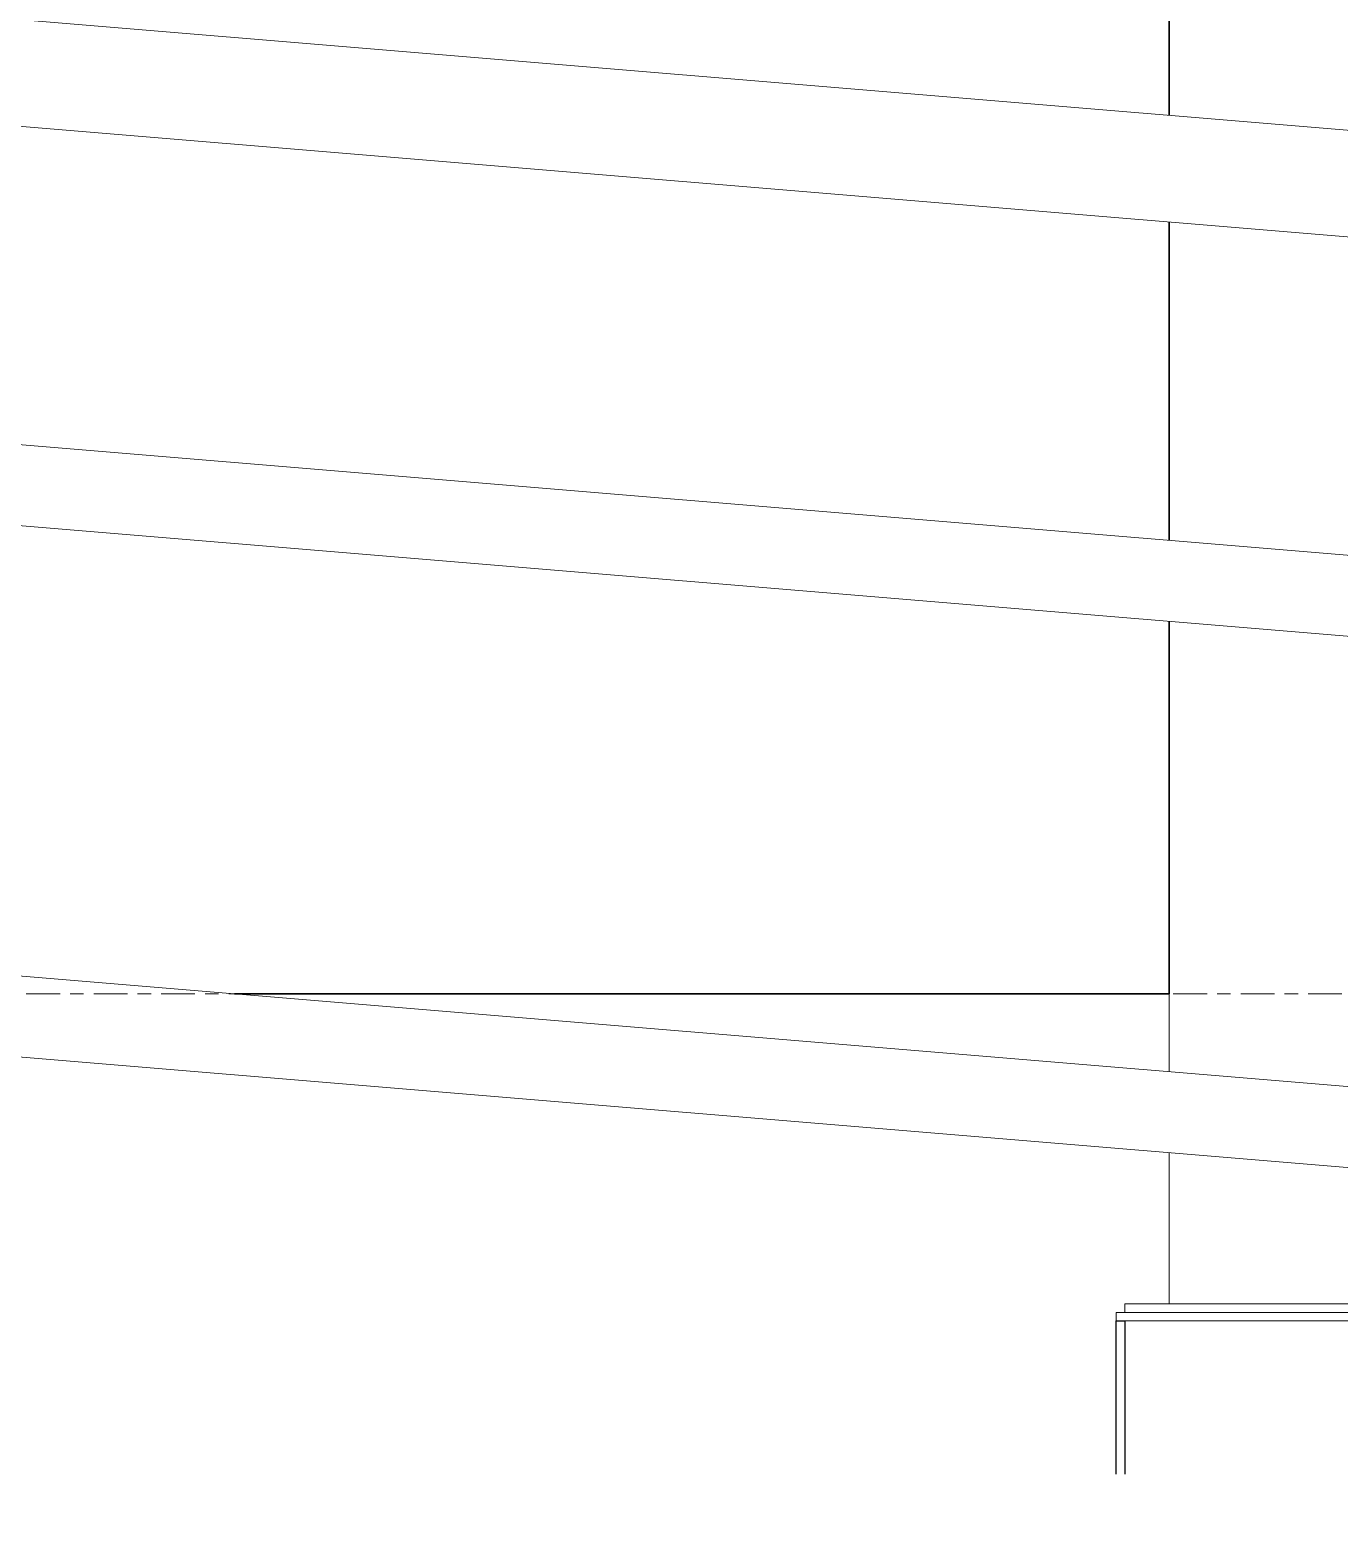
# Model space of a CAD drawing. Header units: millimetres. Extents: x -187664 to 435448, y -313239 to 299894.
# Drawn here: x 127127 to 127743, y -294141 to -293443 of the extents above; entities that cross this region are included whole.
import ezdxf

# ---------------------------------------------------------------- set-up
doc = ezdxf.new("R2010")
doc.units = ezdxf.units.MM
doc.linetypes.add('Centre', pattern=[31.75, 6.35, -4.7625, 15.875, -4.7625])
for name, color, linetype, lineweight in [('A-DOOR-E', 7, 'Continuous', 25), ('A-DOOR-HDLN', 7, 'Continuous', 9), ('A-FLOR-E', 7, 'Continuous', 35), ('A-FLOR-HRAL', 7, 'Continuous', 25), ('A-FLOR-LEVL', 7, 'Continuous', 35), ('A-GLAZ-CWMG', 7, 'Continuous', 35), ('I-WALL-E', 7, 'Continuous', 35), ('WALL-E', 7, 'Continuous', 35)]:
    doc.layers.add(name, color=color, linetype=linetype, lineweight=lineweight)

# ---------------------------------------------------------------- blocks, each defined once
blk = doc.blocks.new('Railing - Railing-14391909-2120-01 ENTRANCE 1 SECTION A')
at = {"layer": 'A-FLOR-HRAL', "color": 7, "lineweight": 9}
for p, q in [((-850627.35, 102350), (-856476.19, 102837.4)), ((-856477.77, 102799.4), (-850627.35, 102311.87)), ((-850627.35, 102100), (-856476.19, 102587.4)), ((-856477.77, 102549.4), (-850627.35, 102061.87))]:
    blk.add_line(p, q, dxfattribs=at)
blk = doc.blocks.new('Top Rail Type - Top Rail_Internal_-14391923-2120-01 ENTRANCE 1 SECTION A')
at = {"layer": 'A-FLOR-HRAL', "color": 7, "lineweight": 9}
for p, q in [((-850627.35, 102550), (-856476.19, 103037.4)), ((-856476.19, 103037.4), (-850627.35, 102550)), ((-856478.27, 102987.4), (-850627.35, 102499.83)), ((-856426.19, 102983.06), (-855429.42, 102900))]:
    blk.add_line(p, q, dxfattribs=at)
blk = doc.blocks.new('Rectangular Mullion - DPA_AR_flood protection post-V373-2120-01 ENTRANCE 1 SECTION A')
at = {"layer": 'A-GLAZ-CWMG', "color": 7}
for p, q in [((-855587.44, 103510), (-855587.44, 102963.34)), ((-855587.44, 103510), (-855587.44, 102963.34)), ((-855587.44, 102913.17), (-855587.44, 102763.34)), ((-855587.44, 102913.17), (-855587.44, 102763.34)), ((-855587.44, 102725.31), (-855587.44, 102550)), ((-855587.44, 102725.31), (-855587.44, 102550))]:
    blk.add_line(p, q, dxfattribs=at)
blk = doc.blocks.new('DPA-STOP LOG-SIDE-GLASS LIFT - SIDE POST-V377-2120-01 ENTRANCE 1 SECTION A')
at = {"layer": 'A-DOOR-E', "color": 7, "lineweight": 9}
for p, q in [((-855612.44, 102400), (-855462.44, 102400)), ((-855612.44, 102396), (-855612.44, 102400)), ((-855608.44, 102404), (-855466.44, 102404)), ((-855608.44, 102400), (-855608.44, 102404)), ((-855466.44, 102400), (-855608.44, 102400)), ((-855595.37, 102404), (-855581.51, 102404)), ((-855581.51, 102404), (-855595.37, 102404)), ((-855595.37, 102400), (-855581.51, 102400)), ((-855581.51, 102400), (-855595.37, 102400)), ((-855462.44, 102396), (-855612.44, 102396))]:
    blk.add_line(p, q, dxfattribs=at)
at = {"layer": 'A-DOOR-E', "color": 7}
for p, q in [((-855612.44, 102323.98), (-855612.44, 102396)), ((-855612.44, 102396), (-855608.44, 102396)), ((-855608.44, 102396), (-855608.44, 102323.98))]:
    blk.add_line(p, q, dxfattribs=at)
at = {"layer": 'A-DOOR-HDLN', "color": 7}
for p, q in [((-855587.44, 102963.34), (-855587.44, 103900)), ((-855587.44, 102963.34), (-855587.44, 103900)), ((-855587.44, 102963.34), (-855587.44, 103900)), ((-855587.44, 102963.34), (-855587.44, 103900)), ((-855587.44, 102763.34), (-855587.44, 102913.17)), ((-855587.44, 102763.34), (-855587.44, 102913.17)), ((-855587.44, 102763.34), (-855587.44, 102913.17)), ((-855587.44, 102763.34), (-855587.44, 102913.17)), ((-855587.44, 102550), (-855587.44, 102725.31)), ((-855587.44, 102550), (-855587.44, 102725.31)), ((-855587.44, 102513.34), (-855587.44, 102725.31)), ((-855587.44, 102513.34), (-855587.44, 102725.31)), ((-855587.44, 102404), (-855587.44, 102475.31)), ((-855587.44, 102404), (-855587.44, 102475.31)), ((-855587.44, 102404), (-855487.44, 102404)), ((-855562.44, 102404), (-855587.44, 102404)), ((-855487.44, 102404), (-855512.44, 102404))]:
    blk.add_line(p, q, dxfattribs=at)

msp = doc.modelspace()

# ---------------------------------------------------------------- linework, layer by layer
at = {"layer": 'A-FLOR-E', "color": 7}
for p, q in [((127222.909, -293896.753), (127662.816, -293896.753)), ((127662.816, -293896.753), (127222.909, -293896.753)), ((127282.88, -293896.753), (127253.066, -293896.753)), ((127253.066, -293896.753), (127282.88, -293896.753)), ((127662.816, -293896.753), (127282.88, -293896.753)), ((127282.88, -293896.753), (127662.816, -293896.753))]:
    msp.add_line(p, q, dxfattribs=at)
at = {"layer": 'A-FLOR-LEVL', "color": 7, "linetype": 'Centre', "lineweight": 9}
msp.add_line((80346.074, -293896.753), (142186.112, -293896.753), dxfattribs=at)
at = {"layer": 'I-WALL-E', "color": 7}
for p, q in [((127662.816, -293896.753), (127222.909, -293896.753)), ((127222.909, -293896.753), (127662.816, -293896.753)), ((127662.816, -293896.753), (127222.909, -293896.753)), ((127222.909, -293896.753), (127662.816, -293896.753))]:
    msp.add_line(p, q, dxfattribs=at)
at = {"layer": 'WALL-E', "color": 7}
for p, q in [((127222.909, -293896.753), (127662.816, -293896.753)), ((127222.909, -293896.753), (127282.909, -293896.753)), ((127222.909, -293896.753), (127662.816, -293896.753)), ((127662.816, -293896.753), (127222.909, -293896.753)), ((127662.816, -293896.753), (127222.909, -293896.753)), ((127222.909, -293896.753), (127662.816, -293896.753)), ((127282.909, -293896.753), (127662.816, -293896.753)), ((127662.816, -293896.753), (127282.909, -293896.753)), ((127662.816, -293896.753), (127282.909, -293896.753))]:
    msp.add_line(p, q, dxfattribs=at)

# ---------------------------------------------------------------- block references
at = {"layer": 'A-DOOR-E', "color": 7}
msp.add_blockref('DPA-STOP LOG-SIDE-GLASS LIFT - SIDE POST-V377-2120-01 ENTRANCE 1 SECTION A', (983250.254, -396446.753), dxfattribs=at)
at = {"layer": 'A-FLOR-HRAL', "color": 7, "lineweight": 9}
for name in ['Top Rail Type - Top Rail_Internal_-14391923-2120-01 ENTRANCE 1 SECTION A', 'Railing - Railing-14391909-2120-01 ENTRANCE 1 SECTION A']:
    msp.add_blockref(name, (983250.254, -396446.753), dxfattribs=at)
at = {"layer": 'A-GLAZ-CWMG', "color": 7}
msp.add_blockref('Rectangular Mullion - DPA_AR_flood protection post-V373-2120-01 ENTRANCE 1 SECTION A', (983250.254, -396446.753), dxfattribs=at)

doc.saveas('drawing.dxf')
